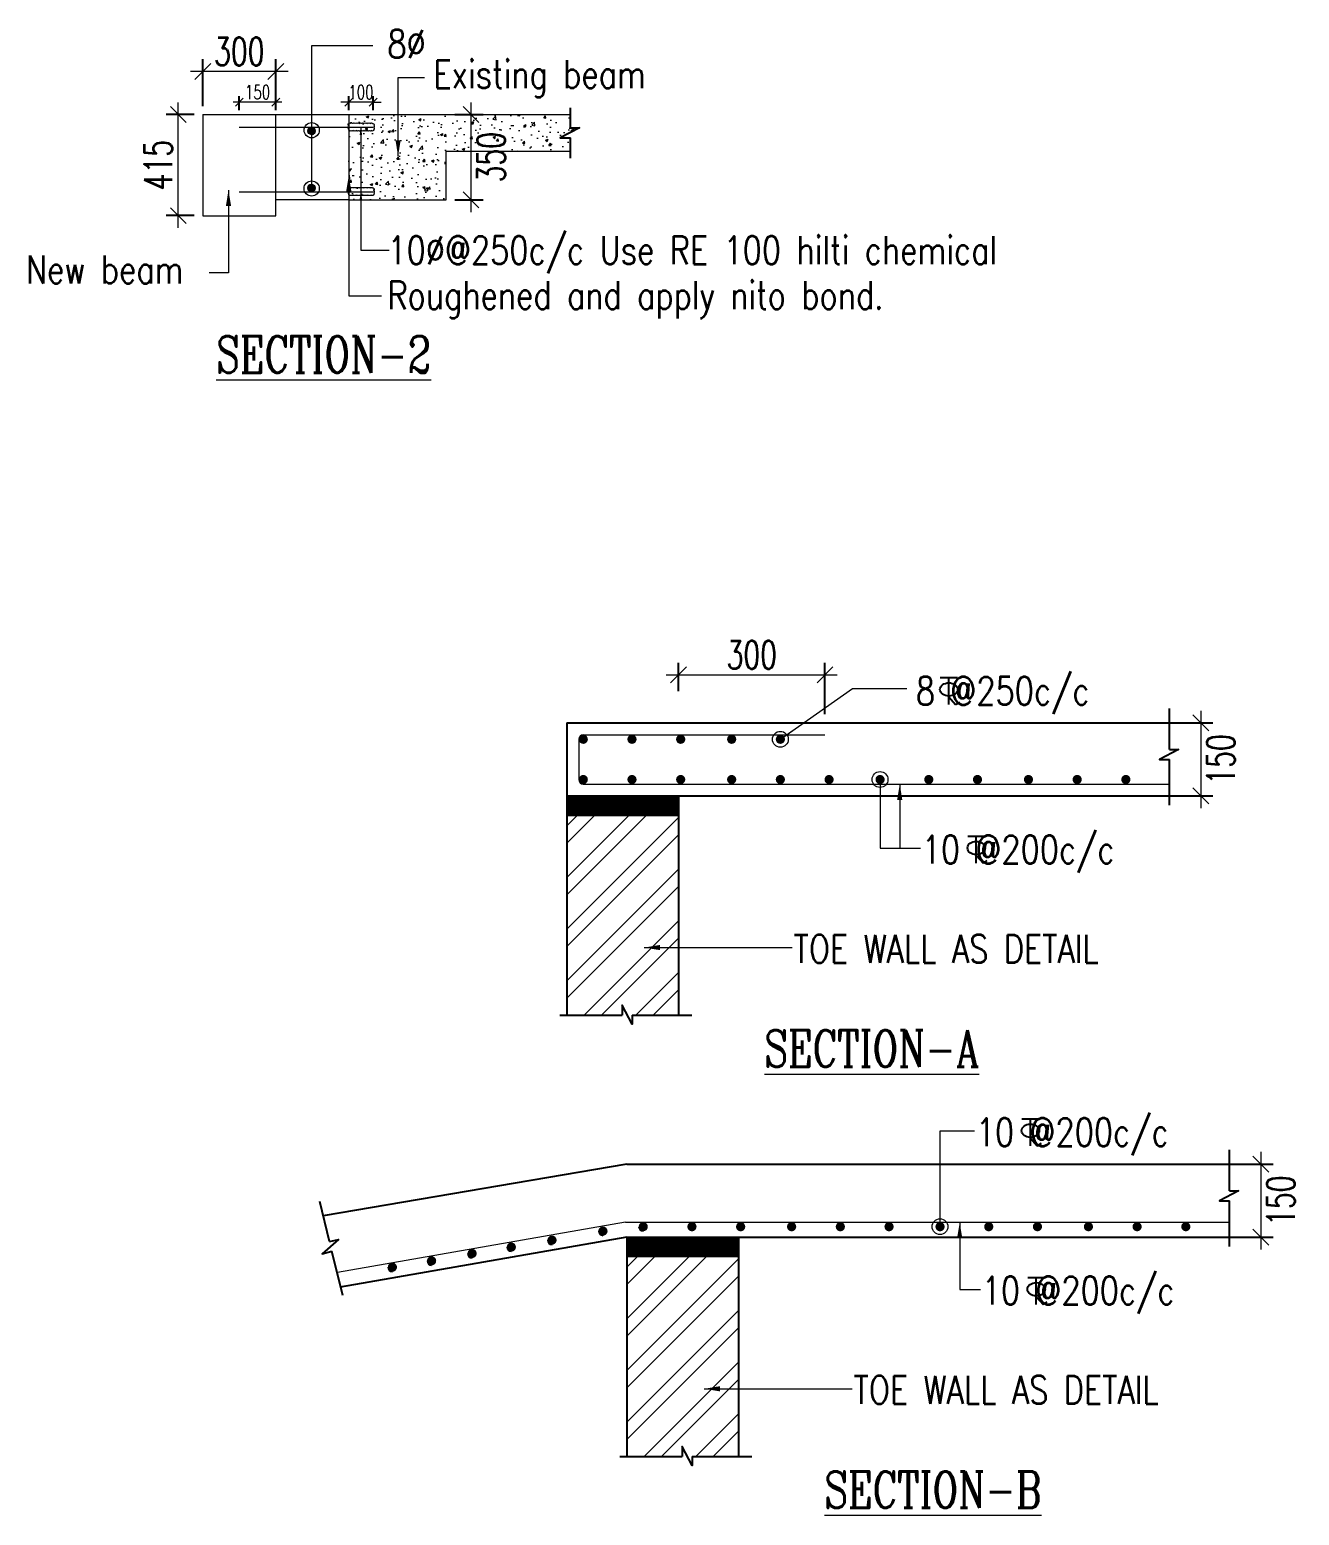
# Model space of a CAD drawing. Header units: millimetres. Extents: x 5013594 to 5375074, y 0 to 4404937.
# Drawn here: x 5316724 to 5327151, y 3799807 to 3812006 of the extents above; entities that cross this region are included whole.
import ezdxf

# ---------------------------------------------------------------- set-up
doc = ezdxf.new("R2010")
doc.units = ezdxf.units.MM
doc.header["$LTSCALE"] = 500
doc.header["$MEASUREMENT"] = 0
doc.header["$PDMODE"] = 34
doc.linetypes.add('CONTINUA', pattern=[0])
doc.linetypes.add('HIDDEN', pattern=[0.375, 0.25, -0.125])
for name, color, linetype in [('BEAM', 3, 'HIDDEN'), ('dim', 3, 'Continuous'), ('TEXT', 7, 'Continuous')]:
    doc.layers.add(name, color=color, linetype=linetype)
for name, color, linetype, lineweight in [('BEAM PROFILE', 2, 'Continuous', 15), ('DIM1', 3, 'Continuous', 18), ('STC DIM', 47, 'Continuous', 9), ('STC HATCH', 47, 'Continuous', 9), ('STC REINF.', 4, 'Continuous', 20), ('STEEL.', 6, 'Continuous', 30), ('TAXT', 3, 'Continuous', 15), ('TEXT2', 3, 'Continuous', 15)]:
    doc.layers.add(name, color=color, linetype=linetype, lineweight=lineweight)
doc.styles.add('2MM', font='romans.shx', dxfattribs={"width": 0.7})
doc.styles.add('BHTESHT$0$HSCC2', font='romanc.shx')
doc.styles.add('haider', font='romans.shx')
doc.linetypes.add('ZIGZAG', pattern='A,0.0001,-0.2,[131,ltypeshp.shx,S=0.2,R=0,X=-0.2,Y=0],-0.4,[131,ltypeshp.shx,S=0.2,R=180,X=0.2,Y=0],-0.2', length=0.8001)
doc.dimstyles.new('SHUIB MOD.', dxfattribs={"dimtxt": 230, "dimasz": 130, "dimexe": 100, "dimexo": 70, "dimgap": 50, "dimtad": 2, "dimdec": 0, "dimzin": 4, "dimdsep": 46, "dimtxsty": '2MM', "dimblk": 'OBLIQUE', "dimcen": 0.09, "dimdle": 100, "dimclrd": 1, "dimclre": 1, "dimclrt": 3, "dimadec": 0, "dimazin": 0, "dimtfac": 1, "dimtdec": 0, "dimtix": 1, "dimtmove": 2, "dimatfit": 3, "dimfxl": 0, "dimtolj": 1, "dimlwd": -1, "dimarcsym": 0})

# ---------------------------------------------------------------- blocks, each defined once
blk = doc.blocks.new('_Oblique')
at = {"color": 0, "linetype": 'ByBlock', "lineweight": -2}
blk.add_line((-0.5, -0.5), (0.5, 0.5), dxfattribs=at)
blk = doc.blocks.new('*D62')
at = {"layer": 'Defpoints', "color": 0, "ltscale": 100, "transparency": 16777216}
for p in [(5323255, 3806708), (5322052, 3806503), (5323255, 3806314)]:
    blk.add_point(p, dxfattribs=at)
at = {"layer": 'DIM1', "color": 1, "lineweight": -2, "ltscale": 100, "transparency": 16777216}
for p, q in [((5322052, 3806573), (5322052, 3806808)), ((5323255, 3806384), (5323255, 3806808))]:
    blk.add_line(p, q, dxfattribs=at)
at = {"layer": 'DIM1', "color": 1, "ltscale": 100, "transparency": 16777216}
blk.add_line((5321952, 3806708), (5323355, 3806708), dxfattribs=at)
at = {"layer": 'DIM1', "color": 1, "ltscale": 100, "transparency": 16777216, "xscale": 130, "yscale": 130, "zscale": 130, "rotation": 180}
blk.add_blockref('_Oblique', (5322052, 3806708), dxfattribs=at)
at = {"layer": 'DIM1', "color": 1, "ltscale": 100, "transparency": 16777216, "xscale": 130, "yscale": 130, "zscale": 130}
blk.add_blockref('_Oblique', (5323255, 3806708), dxfattribs=at)
at = {"layer": 'DIM1', "color": 3, "lineweight": 0, "ltscale": 100, "transparency": 16777216, "insert": (5322654, 3806873), "char_height": 230, "attachment_point": 5, "style": '2MM'}
blk.add_mtext('\\A1;300', dxfattribs=at)
blk = doc.blocks.new('A$C76682FD6')
at = {"layer": 'TEXT', "color": 3, "ltscale": 0.2}
for p, q in [((143, 219, -1), (2, 219, -1)), ((72, 0, -1), (72, 219, -1)), ((72, 63, -1), (128, 0, -1)), ((128, 0, -1), (162, 21))]:
    blk.add_line(p, q, dxfattribs=at)
blk.add_ellipse((72, 124, -1), major_axis=(72.3, 0), ratio=0.753223, dxfattribs=at)
blk = doc.blocks.new('*D64')
at = {"layer": 'Defpoints', "color": 0, "ltscale": 100, "transparency": 16777216}
for p in [(5325997, 3806314), (5325997, 3805714), (5326342, 3805714)]:
    blk.add_point(p, dxfattribs=at)
at = {"layer": 'DIM1', "color": 1, "lineweight": -2, "ltscale": 100, "transparency": 16777216}
for p, q in [((5326067, 3806314), (5326442, 3806314)), ((5326067, 3805714), (5326442, 3805714))]:
    blk.add_line(p, q, dxfattribs=at)
at = {"layer": 'DIM1', "color": 1, "ltscale": 100, "transparency": 16777216}
blk.add_line((5326342, 3806414), (5326342, 3805614), dxfattribs=at)
at = {"layer": 'DIM1', "color": 1, "ltscale": 100, "transparency": 16777216, "xscale": 130, "yscale": 130, "zscale": 130}
for p, rotation in [((5326342, 3806314), 90), ((5326342, 3805714), 270)]:
    blk.add_blockref('_Oblique', p, dxfattribs=dict(at, rotation=rotation))
at = {"layer": 'DIM1', "color": 3, "lineweight": 0, "ltscale": 100, "transparency": 16777216, "insert": (5326507, 3806014), "char_height": 230, "attachment_point": 5, "rotation": 90, "style": '2MM'}
blk.add_mtext('\\A1;150', dxfattribs=at)
blk = doc.blocks.new('*D65')
at = {"layer": 'Defpoints', "color": 0, "ltscale": 100, "transparency": 16777216}
for p in [(5326490, 3802690), (5326490, 3802090), (5326835, 3802090)]:
    blk.add_point(p, dxfattribs=at)
at = {"layer": 'DIM1', "color": 1, "ltscale": 100, "transparency": 16777216}
blk.add_line((5326835, 3802790), (5326835, 3801990), dxfattribs=at)
at = {"layer": 'DIM1', "color": 1, "lineweight": -2, "ltscale": 100, "transparency": 16777216}
for p, q in [((5326560, 3802690), (5326935, 3802690)), ((5326560, 3802090), (5326935, 3802090))]:
    blk.add_line(p, q, dxfattribs=at)
at = {"layer": 'DIM1', "color": 1, "ltscale": 100, "transparency": 16777216, "xscale": 130, "yscale": 130, "zscale": 130}
for p, rotation in [((5326835, 3802690), 90), ((5326835, 3802090), 270)]:
    blk.add_blockref('_Oblique', p, dxfattribs=dict(at, rotation=rotation))
at = {"layer": 'DIM1', "color": 3, "lineweight": 0, "ltscale": 100, "transparency": 16777216, "insert": (5327000, 3802390), "char_height": 230, "attachment_point": 5, "rotation": 90, "style": '2MM'}
blk.add_mtext('\\A1;150', dxfattribs=at)
blk = doc.blocks.new('*D165')
at = {"layer": 'Defpoints', "color": 0, "ltscale": 100, "transparency": 16777216}
for p in [(5318145, 3811663), (5318145, 3811309), (5318745, 3811309)]:
    blk.add_point(p, dxfattribs=at)
at = {"layer": 'DIM1', "color": 1, "lineweight": -2, "ltscale": 100, "transparency": 16777216}
for p, q in [((5318145, 3811379), (5318145, 3811763)), ((5318745, 3811379), (5318745, 3811763))]:
    blk.add_line(p, q, dxfattribs=at)
at = {"layer": 'DIM1', "color": 1, "ltscale": 100, "transparency": 16777216}
blk.add_line((5318845, 3811663), (5318045, 3811663), dxfattribs=at)
at = {"layer": 'DIM1', "color": 1, "ltscale": 100, "transparency": 16777216, "xscale": 130, "yscale": 130, "zscale": 130, "rotation": 180}
blk.add_blockref('_Oblique', (5318145, 3811663), dxfattribs=at)
at = {"layer": 'DIM1', "color": 1, "ltscale": 100, "transparency": 16777216, "xscale": 130, "yscale": 130, "zscale": 130}
blk.add_blockref('_Oblique', (5318745, 3811663), dxfattribs=at)
at = {"layer": 'DIM1', "color": 3, "lineweight": 0, "ltscale": 100, "transparency": 16777216, "insert": (5318445, 3811828), "char_height": 230, "attachment_point": 5, "style": '2MM'}
blk.add_mtext('\\A1;300', dxfattribs=at)
blk = doc.blocks.new('*D166')
at = {"layer": 'Defpoints', "color": 0, "ltscale": 100, "transparency": 16777216}
for p in [(5317944, 3811309), (5318145, 3811309), (5318145, 3810479)]:
    blk.add_point(p, dxfattribs=at)
at = {"layer": 'DIM1', "color": 1, "lineweight": -2, "ltscale": 100, "transparency": 16777216}
for p, q in [((5318075, 3811309), (5317844, 3811309)), ((5318075, 3810479), (5317844, 3810479))]:
    blk.add_line(p, q, dxfattribs=at)
at = {"layer": 'DIM1', "color": 1, "ltscale": 100, "transparency": 16777216}
blk.add_line((5317944, 3810379), (5317944, 3811409), dxfattribs=at)
at = {"layer": 'DIM1', "color": 1, "ltscale": 100, "transparency": 16777216, "xscale": 130, "yscale": 130, "zscale": 130}
for p, rotation in [((5317944, 3811309), 90), ((5317944, 3810479), 270)]:
    blk.add_blockref('_Oblique', p, dxfattribs=dict(at, rotation=rotation))
at = {"layer": 'DIM1', "color": 3, "lineweight": 0, "ltscale": 100, "transparency": 16777216, "insert": (5317779, 3810894), "char_height": 230, "attachment_point": 5, "rotation": 90, "style": '2MM'}
blk.add_mtext('\\A1;415', dxfattribs=at)
blk = doc.blocks.new('*D167')
at = {"layer": 'Defpoints', "color": 0, "transparency": 16777216}
for p in [(5318445, 3811411), (5318445, 3811309), (5318745, 3811309)]:
    blk.add_point(p, dxfattribs=at)
at = {"layer": 'STC DIM', "color": 1, "linetype": 'Continuous', "lineweight": -2, "transparency": 16777216}
for p, q in [((5318445, 3811344), (5318445, 3811461)), ((5318745, 3811344), (5318745, 3811461))]:
    blk.add_line(p, q, dxfattribs=at)
at = {"layer": 'STC DIM', "color": 1, "linetype": 'Continuous', "transparency": 16777216}
blk.add_line((5318795, 3811411), (5318395, 3811411), dxfattribs=at)
at = {"layer": 'STC DIM', "color": 1, "transparency": 16777216, "xscale": 65, "yscale": 65, "zscale": 65, "rotation": 180}
blk.add_blockref('_Oblique', (5318445, 3811411), dxfattribs=at)
at = {"layer": 'STC DIM', "color": 1, "transparency": 16777216, "xscale": 65, "yscale": 65, "zscale": 65}
blk.add_blockref('_Oblique', (5318745, 3811411), dxfattribs=at)
at = {"layer": 'STC DIM', "color": 3, "transparency": 16777216, "insert": (5318595, 3811493), "char_height": 115, "attachment_point": 5, "style": '2MM'}
blk.add_mtext('\\A1;150', dxfattribs=at)
blk = doc.blocks.new('*D168')
at = {"layer": 'Defpoints', "color": 0, "transparency": 16777216}
for p in [(5319344, 3811411), (5319344, 3811309), (5319544, 3811309)]:
    blk.add_point(p, dxfattribs=at)
at = {"layer": 'STC DIM', "color": 1, "linetype": 'Continuous', "lineweight": -2, "transparency": 16777216}
for p, q in [((5319344, 3811344), (5319344, 3811461)), ((5319544, 3811344), (5319544, 3811461))]:
    blk.add_line(p, q, dxfattribs=at)
at = {"layer": 'STC DIM', "color": 1, "linetype": 'Continuous', "transparency": 16777216}
for p, q in [((5319344, 3811411), (5319279, 3811411)), ((5319544, 3811411), (5319344, 3811411)), ((5319544, 3811411), (5319609, 3811411))]:
    blk.add_line(p, q, dxfattribs=at)
at = {"layer": 'STC DIM', "color": 1, "transparency": 16777216, "xscale": 65, "yscale": 65, "zscale": 65}
blk.add_blockref('_Oblique', (5319344, 3811411), dxfattribs=at)
at = {"layer": 'STC DIM', "color": 1, "transparency": 16777216, "xscale": 65, "yscale": 65, "zscale": 65, "rotation": 180}
blk.add_blockref('_Oblique', (5319544, 3811411), dxfattribs=at)
at = {"layer": 'STC DIM', "color": 3, "transparency": 16777216, "insert": (5319444, 3811493), "char_height": 115, "attachment_point": 5, "style": '2MM'}
blk.add_mtext('\\A1;100', dxfattribs=at)
blk = doc.blocks.new('*D185')
at = {"layer": 'Defpoints', "color": 0, "ltscale": 100, "transparency": 16777216}
for p in [(5320144, 3811309), (5320348, 3811309), (5320144, 3810609)]:
    blk.add_point(p, dxfattribs=at)
at = {"layer": 'DIM1', "color": 1, "lineweight": -2, "ltscale": 100, "transparency": 16777216}
for p, q in [((5320214, 3811309), (5320448, 3811309)), ((5320214, 3810609), (5320448, 3810609))]:
    blk.add_line(p, q, dxfattribs=at)
at = {"layer": 'DIM1', "color": 1, "ltscale": 100, "transparency": 16777216}
blk.add_line((5320348, 3810509), (5320348, 3811409), dxfattribs=at)
at = {"layer": 'DIM1', "color": 1, "ltscale": 100, "transparency": 16777216, "xscale": 130, "yscale": 130, "zscale": 130}
for p, rotation in [((5320348, 3811309), 90), ((5320348, 3810609), 270)]:
    blk.add_blockref('_Oblique', p, dxfattribs=dict(at, rotation=rotation))
at = {"layer": 'DIM1', "color": 3, "lineweight": 0, "ltscale": 100, "transparency": 16777216, "insert": (5320513, 3810959), "char_height": 230, "attachment_point": 5, "rotation": 90, "style": '2MM'}
blk.add_mtext('\\A1;350', dxfattribs=at)

msp = doc.modelspace()

# ---------------------------------------------------------------- hatches: boundary and pattern name
at = {"layer": 'STC DIM'}
h = msp.add_hatch(dxfattribs=at)
h.set_pattern_fill('ANSI31', color=0)
h.set_pattern_definition([(45, (-33522.25523, -14344.32295), (-0.0883883476483, 0.0883883476483), [])])
h.paths.add_polyline_path([(5322055.3, 3805713.8), (5321135.3, 3805713.8), (5321135.3, 3805553.8), (5322055.3, 3805553.8)])
h = msp.add_hatch(dxfattribs=at)
h.set_pattern_fill('ANSI31', color=0)
h.set_pattern_definition([(45, (-33029.7688, -17967.71454), (-0.0883883476483, 0.0883883476483), [])])
h.paths.add_polyline_path([(5322547.8, 3802090.4), (5321627.8, 3802090.4), (5321627.8, 3801930.4), (5322547.8, 3801930.4)])
at = {"layer": 'STC HATCH', "linetype": 'Continuous'}
h = msp.add_hatch(dxfattribs=at)
h.set_pattern_fill('AR-CONC', color=256, scale=30)
h.set_pattern_definition([(50, (522.36, -1044.08), (215.178055, -18.8256405), [22.5, -247.5]), (355, (522.36, -1044.08), (-41.6254, 225.65764), [18, -198]), (100.4514445, (540.29, -1045.65), (173.552654, 206.831997), [19.1220576, -210.3426336]), (46.1842, (522.36, -984.08), (320.172399, -49.655784), [33.75, -371.25]), (96.6356355, (549.04, -988.22), (280.398584, 292.23558), [28.683103, -315.514128]), (351.184164, (522.36, -984.08), (280.398584, 292.23558), [27, -297]), (21, (552.36, -999.08), (179.0721156, -120.785667), [22.5, -247.5]), (326, (552.36, -999.08), (72.9945996, 217.5450135), [18, -198]), (71.4514447, (567.28, -1009.14), (252.066713, 96.759346), [19.122057, -210.3426336]), (37.5, (522.36, -1044.08), (3.6479566, 99.86815615), [0, -195.6, 0, -201, 0, -198.75]), (7.5, (522.36, -1044.08), (78.9208612, 118.3235136), [0, -114.6, 0, -191.1, 0, -75.75]), (327.5, (455.46, -1044.08), (160.1467309, -6.7664615), [0, -75, 0, -234, 0, -310.5]), (317.5, (425.46, -1044.08), (174.9558508, 30.0314947), [0, -97.5, 0, -155.4, 0, -220.5])])
h.paths.add_polyline_path([(5320144.1, 3811008.8), (5321164, 3811008.8), (5321164, 3811118.4), (5321081.6, 3811118.4), (5321238.9, 3811200.3), (5321164, 3811200.3), (5321164, 3811308.8), (5320144.1, 3811308.8), (5319344.1, 3811308.8), (5319344.1, 3810608.8), (5320144.1, 3810608.8)])
h = msp.add_hatch(dxfattribs=at)
h.set_pattern_fill('ANSI32', color=256, scale=800)
h.set_pattern_definition([(45, (-15988292.34, -11412376.58), (-212.1320344, 212.1320344), []), (45, (-15988150.92, -11412376.58), (-212.1320344, 212.1320344), [])])
h.paths.add_polyline_path([(5322055.3, 3805713.8), (5321135.3, 3805713.8), (5321135.3, 3803913.8), (5322055.3, 3803913.8)])
h = msp.add_hatch(dxfattribs=at)
h.set_pattern_fill('ANSI32', color=256, scale=800)
h.set_pattern_definition([(45, (-15987799.86, -11415999.97), (-212.1320344, 212.1320344), []), (45, (-15987658.44, -11415999.97), (-212.1320344, 212.1320344), [])])
h.paths.add_polyline_path([(5322547.8, 3802090.4), (5321627.8, 3802090.4), (5321627.8, 3800290.4), (5322547.8, 3800290.4)])
at = {"layer": 'STC REINF.', "linetype": 'CONTINUA'}
h = msp.add_hatch(dxfattribs=at)
h.set_pattern_fill('ANSI31', color=256)
h.set_pattern_definition([(45, (0, 449.36458), (-0.0883883476483, 0.0883883476483), [])])
edge = h.paths.add_edge_path()
edge.add_arc((5319038.4, 3811174.8), 30, 0, 360)
h = msp.add_hatch(dxfattribs=at)
h.set_pattern_fill('ANSI31', color=256)
h.set_pattern_definition([(45, (0, -19.51753), (-0.0883883476483, 0.0883883476483), [])])
edge = h.paths.add_edge_path()
edge.add_arc((5319038.4, 3810705.9), 30, 0, 360)

# ---------------------------------------------------------------- linework, layer by layer
at = {"layer": 'BEAM', "color": 1, "linetype": 'Continuous'}
for p, q in [((5321135.3, 3806313.8), (5321135.3, 3803913.8)), ((5321135.3, 3806313.8), (5326084.1, 3806313.8)), ((5321135.3, 3805713.8), (5326084.1, 3805713.8)), ((5321135.3, 3805713.8), (5322055.3, 3805713.8)), ((5322055.3, 3803913.8), (5322055.3, 3805713.8)), ((5321627.8, 3802690.4), (5319135.1, 3802265.4)), ((5321627.8, 3802690.4), (5326576.6, 3802690.4)), ((5321627.8, 3802090.4), (5319273.3, 3801680.3)), ((5321627.8, 3802090.4), (5321627.8, 3800290.4)), ((5321627.8, 3802090.4), (5326576.6, 3802090.4)), ((5321627.8, 3802090.4), (5322547.8, 3802090.4)), ((5322547.8, 3800290.4), (5322547.8, 3802090.4))]:
    msp.add_line(p, q, dxfattribs=at)
for points in [[(5321164, 3811200.3), (5321164, 3811365.4)], [(5321164, 3811200.3), (5321238.9, 3811200.3), (5321081.6, 3811118.4), (5321164, 3811118.4)], [(5321164, 3810952.3), (5321164, 3811118.4)], [(5326084.1, 3806094.1), (5326084.1, 3806432.3)], [(5326084.1, 3806094.1), (5326159, 3806094.1), (5326001.7, 3806012.3), (5326084.1, 3806012.3)], [(5326084.1, 3805638.4), (5326084.1, 3806012.3)], [(5321672, 3803913.8), (5321672, 3803838.9), (5321590.2, 3803996.2), (5321590.2, 3803913.8)], [(5321076.6, 3803913.8), (5321590.2, 3803913.8)], [(5321672, 3803913.8), (5322160.6, 3803913.8)], [(5326576.6, 3802470.7), (5326576.6, 3802808.9)], [(5326576.6, 3802470.7), (5326651.4, 3802470.7), (5326494.1, 3802388.9), (5326576.6, 3802388.9)], [(5319186.5, 3802053.8), (5319106.7, 3802382.5)], [(5326576.6, 3802015), (5326576.6, 3802388.9)], [(5319186.5, 3802053.8), (5319259.3, 3802071.5), (5319125.7, 3801954.8), (5319205.8, 3801974.3)], [(5319294, 3801611), (5319205.8, 3801974.3)], [(5322164.5, 3800290.4), (5322164.5, 3800215.5), (5322082.7, 3800372.8), (5322082.7, 3800290.4)], [(5321569.1, 3800290.4), (5322082.7, 3800290.4)], [(5322164.5, 3800290.4), (5322653.1, 3800290.4)]]:
    msp.add_lwpolyline(points, dxfattribs=at)
at = {"layer": 'BEAM PROFILE', "lineweight": 0}
for p, q in [((5318144.6, 3811308.8), (5318744.6, 3811308.8)), ((5318744.6, 3811308.8), (5319344.1, 3811308.8)), ((5319344.1, 3811308.8), (5320144.1, 3811308.8)), ((5320144.1, 3811308.8), (5321164, 3811308.8)), ((5320144.1, 3811008.8), (5321164, 3811008.8)), ((5319344.1, 3810608.8), (5318744.6, 3810608.8))]:
    msp.add_line(p, q, dxfattribs=at)
for points in [[(5318144.6, 3811308.8), (5318144.6, 3810478.8), (5318744.6, 3810478.8), (5318744.6, 3811308.8)], [(5319344.1, 3810608.8), (5320144.1, 3810608.8), (5320144.1, 3811008.8)]]:
    msp.add_lwpolyline(points, dxfattribs=at)
at = {"layer": 'BEAM PROFILE', "linetype": 'ZIGZAG', "lineweight": 0, "ltscale": 0.2}
msp.add_lwpolyline([(5319344.1, 3811308.8), (5319344.1, 3810608.8)], dxfattribs=at)
at = {"layer": 'STC DIM'}
for p, q in [((5321135.3, 3805713.8), (5322055.3, 3805713.8)), ((5321135.3, 3805553.8), (5322055.3, 3805553.8)), ((5321627.8, 3802090.4), (5322547.8, 3802090.4)), ((5321627.8, 3801930.4), (5322547.8, 3801930.4))]:
    msp.add_line(p, q, dxfattribs=at)
at = {"layer": 'STC DIM', "color": 1}
for points in [[(5319344.1, 3811236, -0.5205671), (5319359.1, 3811236, -0.5205671), (5319374.1, 3811236, -0.5205671), (5319389.1, 3811236, -0.5205671), (5319404.1, 3811236, -0.5205671), (5319419.1, 3811236, -0.5205671), (5319434.1, 3811236, -0.5205671), (5319449.1, 3811236, -0.5205671), (5319464.1, 3811236, -0.5205671), (5319479.1, 3811236, -0.5205671), (5319494.1, 3811236, -0.5205671), (5319509.1, 3811236, -0.5205671), (5319524.1, 3811236, -0.5205671), (5319539.1, 3811236, -0.5205671), (5319549.6, 3811231.5, -0.5205671), (5319549.6, 3811216.5, -0.5205671), (5319549.6, 3811201.5, -0.5205671), (5319549.6, 3811186.5, -0.5205671), (5319544.1, 3811177.1, -0.5205671), (5319529.1, 3811177.1, -0.5205671), (5319514.1, 3811177.1, -0.5205671), (5319499.1, 3811177.1, -0.5205671), (5319484.1, 3811177.1, -0.5205671), (5319469.1, 3811177.1, -0.5205671), (5319454.1, 3811177.1, -0.5205671), (5319439.1, 3811177.1, -0.5205671), (5319424.1, 3811177.1, -0.5205671), (5319409.1, 3811177.1, -0.5205671), (5319394.1, 3811177.1, -0.5205671), (5319379.1, 3811177.1, -0.5205671), (5319364.1, 3811177.1, -0.5205671), (5319349.1, 3811177.1, -0.5205671), (5319344.1, 3811187.2, -0.5205671), (5319344.1, 3811202.2, -0.5205671), (5319344.1, 3811217.2, -0.5205671)], [(5319344.1, 3810706.2, -0.5205671), (5319359.1, 3810706.2, -0.5205671), (5319374.1, 3810706.2, -0.5205671), (5319389.1, 3810706.2, -0.5205671), (5319404.1, 3810706.2, -0.5205671), (5319419.1, 3810706.2, -0.5205671), (5319434.1, 3810706.2, -0.5205671), (5319449.1, 3810706.2, -0.5205671), (5319464.1, 3810706.2, -0.5205671), (5319479.1, 3810706.2, -0.5205671), (5319494.1, 3810706.2, -0.5205671), (5319509.1, 3810706.2, -0.5205671), (5319524.1, 3810706.2, -0.5205671), (5319539.1, 3810706.2, -0.5205671), (5319549.6, 3810701.7, -0.5205671), (5319549.6, 3810686.7, -0.5205671), (5319549.6, 3810671.7, -0.5205671), (5319549.6, 3810656.7, -0.5205671), (5319544.1, 3810647.3, -0.5205671), (5319529.1, 3810647.3, -0.5205671), (5319514.1, 3810647.3, -0.5205671), (5319499.1, 3810647.3, -0.5205671), (5319484.1, 3810647.3, -0.5205671), (5319469.1, 3810647.3, -0.5205671), (5319454.1, 3810647.3, -0.5205671), (5319439.1, 3810647.3, -0.5205671), (5319424.1, 3810647.3, -0.5205671), (5319409.1, 3810647.3, -0.5205671), (5319394.1, 3810647.3, -0.5205671), (5319379.1, 3810647.3, -0.5205671), (5319364.1, 3810647.3, -0.5205671), (5319349.1, 3810647.3, -0.5205671), (5319344.1, 3810657.3, -0.5205671), (5319344.1, 3810672.3, -0.5205671), (5319344.1, 3810687.3, -0.5205671)]]:
    msp.add_lwpolyline(points, format="xyb", close=True, dxfattribs=at)
at = {"layer": 'STC REINF.', "linetype": 'CONTINUA'}
for p, q in [((5318444.6, 3811205.3), (5319544.1, 3811205.3)), ((5318444.6, 3810675.5), (5319544.1, 3810675.5)), ((5321270.1, 3806216.7), (5323255.3, 3806216.7)), ((5321232.5, 3806179), (5321232.5, 3805848.6)), ((5321270.1, 3805810.9), (5326084.1, 3805810.9)), ((5321616.9, 3802212.5), (5319252.4, 3801800.7)), ((5321616.9, 3802212.5), (5326578.4, 3802212.5))]:
    msp.add_line(p, q, dxfattribs=at)
for centre in [(5319038.4, 3811174.8), (5319038.4, 3810705.9)]:
    msp.add_circle(centre, 30, dxfattribs=at)
for centre, start, end in [((5321270.1, 3806179), 90, 180), ((5321270.1, 3805848.6), 180, 270), ((5321762.6, 3802176.5), 180, 270), ((5321013.3, 3802066.2), 180, 270), ((5321431.7, 3802140.5), 180, 270), ((5320357, 3801956.7), 180, 270), ((5320679.2, 3802009.2), 180, 270), ((5319702.4, 3801843.9), 180, 270), ((5320024.5, 3801896.5), 180, 270)]:
    msp.add_arc(centre, 37.7, start, end, dxfattribs=at)
at = {"layer": 'STEEL.', "color": 6, "linetype": 'ByBlock', "lineweight": 0, "ltscale": 35, "const_width": 37.5}
for points in [[(5321251.4, 3806179, 1), (5321288.9, 3806179, 1)], [(5321651.4, 3806179, 1), (5321688.9, 3806179, 1)], [(5322051.4, 3806179, 1), (5322088.9, 3806179, 1)], [(5322470.1, 3806179, 1), (5322507.6, 3806179, 1)], [(5322870.1, 3806179, 1), (5322907.6, 3806179, 1)], [(5321251.4, 3805848.6, 1), (5321288.9, 3805848.6, 1)], [(5321651.4, 3805848.6, 1), (5321688.9, 3805848.6, 1)], [(5322051.4, 3805848.6, 1), (5322088.9, 3805848.6, 1)], [(5322470.1, 3805848.6, 1), (5322507.6, 3805848.6, 1)], [(5322870.1, 3805848.6, 1), (5322907.6, 3805848.6, 1)], [(5323270.1, 3805848.6, 1), (5323307.6, 3805848.6, 1)], [(5323688.9, 3805848.6, 1), (5323726.4, 3805848.6, 1)], [(5324088.9, 3805848.6, 1), (5324126.4, 3805848.6, 1)], [(5324488.9, 3805848.6, 1), (5324526.4, 3805848.6, 1)], [(5324907.6, 3805848.6, 1), (5324945.1, 3805848.6, 1)], [(5325307.6, 3805848.6, 1), (5325345.1, 3805848.6, 1)], [(5325707.6, 3805848.6, 1), (5325745.1, 3805848.6, 1)], [(5321413, 3802140.6, 1), (5321450.5, 3802140.6, 1)], [(5321743.9, 3802176.5, 1), (5321781.4, 3802176.5, 1)], [(5322143.9, 3802176.5, 1), (5322181.4, 3802176.5, 1)], [(5322543.9, 3802176.5, 1), (5322581.4, 3802176.5, 1)], [(5322962.6, 3802176.5, 1), (5323000.1, 3802176.5, 1)], [(5323362.6, 3802176.5, 1), (5323400.1, 3802176.5, 1)], [(5323762.6, 3802176.5, 1), (5323800.1, 3802176.5, 1)], [(5324181.4, 3802176.5, 1), (5324218.9, 3802176.5, 1)], [(5324581.4, 3802176.5, 1), (5324618.9, 3802176.5, 1)], [(5324981.4, 3802176.5, 1), (5325018.9, 3802176.5, 1)], [(5325400.1, 3802176.5, 1), (5325437.6, 3802176.5, 1)], [(5325800.1, 3802176.5, 1), (5325837.6, 3802176.5, 1)], [(5326200.1, 3802176.5, 1), (5326237.6, 3802176.5, 1)], [(5320660.4, 3802009.3, 1), (5320697.9, 3802009.3, 1)], [(5320994.6, 3802066.3, 1), (5321032.1, 3802066.3, 1)], [(5320005.7, 3801896.5, 1), (5320043.2, 3801896.5, 1)], [(5320338.3, 3801956.7, 1), (5320375.8, 3801956.7, 1)], [(5319683.6, 3801844, 1), (5319721.1, 3801844, 1)]]:
    msp.add_lwpolyline(points, format="xyb", close=True, dxfattribs=at)

# ---------------------------------------------------------------- block references
at = {"layer": 'dim', "lineweight": 0}
for p in [(5324200.1, 3806464.1, 0.4), (5324426, 3805162.3, 0.4), (5324870.3, 3802840.7, 0.4), (5324918.5, 3801538.9, 0.4)]:
    msp.add_blockref('A$C76682FD6', p, dxfattribs=at)

# ---------------------------------------------------------------- texts
at = {"layer": 'TAXT', "lineweight": 0, "style": 'BHTESHT$0$HSCC2', "width": 0.75}
for s, p in [('%%USECTION-2', (5318256.2, 3809189.5)), ('%%USECTION-A', (5322758.1, 3803490)), ('%%USECTION-B', (5323250.6, 3799866.6))]:
    msp.add_text(s, height=300, dxfattribs=at).set_placement(p)
at = {"layer": 'TEXT2', "color": 3, "lineweight": 0, "style": 'haider', "width": 0.8}
for s, p in [('8%%C', (5319661.4, 3811775.9)), ('Existing beam', (5320039.7, 3811527)), ('10%%C@250c/c Use RE 100 hilti chemical', (5319661.4, 3810080.2)), ('New beam', (5316692.1, 3809922.4)), ('Roughened and apply nito bond.', (5319661.4, 3809709.9)), ('8 @250c/c', (5324001.4, 3806462)), ('10 @200c/c', (5324049.6, 3805160.1)), ('TOE WALL AS DETAIL', (5322996.5, 3804344.2)), ('10 @200c/c', (5324493.9, 3802838.6)), ('10 @200c/c', (5324542.1, 3801536.7)), ('TOE WALL AS DETAIL', (5323489, 3800720.8))]:
    msp.add_text(s, height=230, dxfattribs=at).set_placement(p)

# ---------------------------------------------------------------- dimensions: what is measured, and where the dimension line sits
at = {"layer": 'DIM1', "lineweight": 0, "ltscale": 100}
dim = msp.add_linear_dim(base=(5318144.6, 3811663), p1=(5318744.6, 3811308.8), p2=(5318144.6, 3811308.8), text='300', dimstyle='SHUIB MOD.', override={"dimtmove": 0}, dxfattribs=at)
dim.commit()
dim.dimension.update_dxf_attribs({"geometry": '*D165', "text_midpoint": (5318444.6, 3811828)})
for base, p1, p2, text, picture, middle in [((5317943.9, 3811308.8), (5318144.6, 3810478.8), (5318144.6, 3811308.8), '415', '*D166', (5317778.9, 3810893.8)), ((5320348.5, 3811308.8), (5320144.1, 3810608.8), (5320144.1, 3811308.8), '350', '*D185', (5320513.5, 3810958.8))]:
    dim = msp.add_linear_dim(base=base, p1=p1, p2=p2, angle=90, text=text, dimstyle='SHUIB MOD.', override={"dimtmove": 0}, dxfattribs=at)
    dim.commit()
    dim.dimension.update_dxf_attribs({"geometry": picture, "text_midpoint": middle})
dim = msp.add_linear_dim(base=(5323255.3, 3806707.6), p1=(5322052.2, 3806503.2), p2=(5323255.3, 3806313.8), text='300', dimstyle='SHUIB MOD.', dxfattribs=at)
dim.commit()
dim.dimension.update_dxf_attribs({"geometry": '*D62', "text_midpoint": (5322653.8, 3806872.6)})
for p1, p2, picture, middle in [((5325997.5, 3806313.8), (5325997.5, 3805713.8), '*D64', (5326507.3, 3806013.8)), ((5326490, 3802690.4), (5326490, 3802090.4), '*D65', (5326999.8, 3802390.4))]:
    dim = msp.add_aligned_dim(p1=p1, p2=p2, distance=344.9, text='150', dimstyle='SHUIB MOD.', dxfattribs=at)
    dim.commit()
    dim.dimension.update_dxf_attribs({"geometry": picture, "text_midpoint": middle})
at = {"layer": 'STC DIM'}
for base, p1, p2, text, picture, middle in [((5318444.6, 3811410.9), (5318744.6, 3811308.8), (5318444.6, 3811308.8), '150', '*D167', (5318594.6, 3811493.4)), ((5319344.1, 3811410.9), (5319544.1, 3811308.8), (5319344.1, 3811308.8), '100', '*D168', (5319444.1, 3811493.4))]:
    dim = msp.add_linear_dim(base=base, p1=p1, p2=p2, text=text, dimstyle='SHUIB MOD.', override={"dimscale": 0.5, "dimarcsym": 1}, dxfattribs=at)
    dim.commit()
    dim.dimension.update_dxf_attribs({"geometry": picture, "text_midpoint": middle})

# ---------------------------------------------------------------- leaders
for points, override in [([(5319039.4, 3810702.2), (5319039.4, 3811875.6), (5319540.3, 3811875.6)], {"dimscale": 0.5, "dimasz": 250, "dimgap": 50, "dimtad": 0, "dimldrblk": 'Origin', "dimarcsym": 1}), ([(5319039.5, 3811180.3), (5319039.5, 3811875.6), (5319540.4, 3811875.6)], {"dimscale": 0.5, "dimasz": 250, "dimgap": 50, "dimtad": 0, "dimldrblk": 'Origin', "dimarcsym": 1}), ([(5319443.7, 3811205.3), (5319443.7, 3810195.1), (5319675.2, 3810195.1)], {"dimscale": 0.5, "dimgap": 50, "dimtad": 0, "dimarcsym": 1}), ([(5319443.7, 3810675.5), (5319443.7, 3810195.1), (5319675.2, 3810195.1)], {"dimscale": 0.5, "dimgap": 50, "dimtad": 0, "dimarcsym": 1})]:
    msp.add_leader(points, dimstyle='SHUIB MOD.', override=override, dxfattribs=at)
at = {"layer": 'TAXT', "lineweight": 0}
for points, override in [([(5319749.1, 3810967.9), (5319749.1, 3811613.6), (5319967, 3811613.6)], {"dimtad": 0, "dimfxl": 0.18, "dimarcsym": 1}), ([(5319344.1, 3810808.1), (5319344.1, 3809820.1), (5319612.7, 3809820.1)], {"dimtad": 0, "dimfxl": 0.18, "dimarcsym": 1}), ([(5318356.2, 3810688.5), (5318356.2, 3810009.1), (5318198.5, 3810009.1)], {"dimtad": 0, "dimfxl": 0.18, "dimarcsym": 1}), ([(5322888.9, 3806179), (5323482.2, 3806596.7), (5323927.9, 3806596.7)], {"dimtad": 0, "dimldrblk": 'Origin', "dimfxl": 0.18, "dimarcsym": 1}), ([(5323707.6, 3805848.6), (5323707.6, 3805284.7), (5323990.9, 3805284.7)], {"dimtad": 0, "dimldrblk": 'Origin', "dimfxl": 0.18, "dimarcsym": 1}), ([(5323869.2, 3805810.9), (5323869.2, 3805284.7), (5324039.1, 3805284.7)], {"dimtad": 0, "dimfxl": 0.18, "dimarcsym": 1}), ([(5321771.1, 3804468.8), (5322986, 3804468.8)], {"dimtad": 0, "dimfxl": 0.18, "dimarcsym": 1}), ([(5324200.1, 3802176.5), (5324200.1, 3802963.1), (5324483.4, 3802963.1)], {"dimtad": 0, "dimldrblk": 'Origin', "dimfxl": 0.18, "dimarcsym": 1}), ([(5324361.7, 3802212.5), (5324361.7, 3801661.3), (5324531.6, 3801661.3)], {"dimtad": 0, "dimfxl": 0.18, "dimarcsym": 1}), ([(5322263.6, 3800845.4), (5323478.5, 3800845.4)], {"dimtad": 0, "dimfxl": 0.18, "dimarcsym": 1})]:
    msp.add_leader(points, dimstyle='SHUIB MOD.', override=override, dxfattribs=at)

doc.saveas('drawing.dxf')
